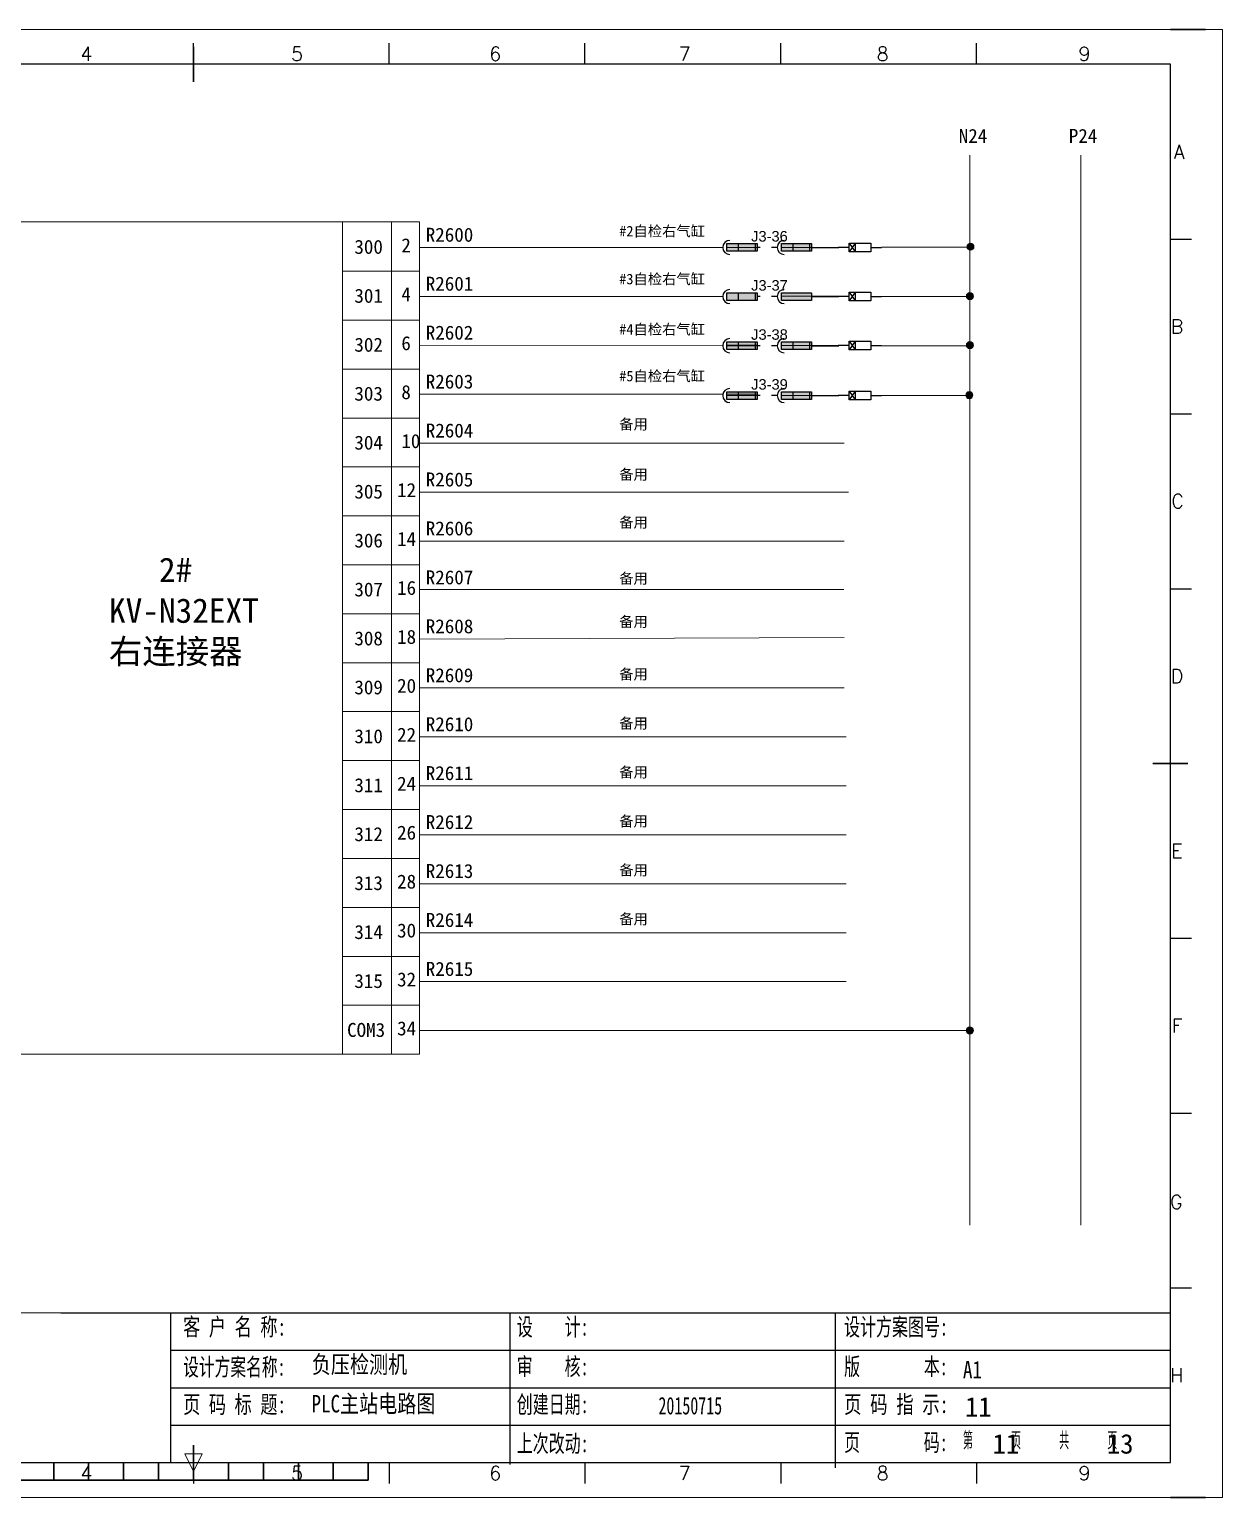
# Model space of a CAD drawing. Extents: x 2511 to 8703, y -745 to 3310.
# Drawn here: x 4304.1 to 4474.8, y -7.2 to 202.8 of the extents above; entities that cross this region are included whole.
import ezdxf
from ezdxf.enums import TextEntityAlignment as Align

# ---------------------------------------------------------------- set-up
doc = ezdxf.new("R2010")
doc.units = 0
doc.header["$MEASUREMENT"] = 0
for name, color, linetype in [('AE_BOR', 1, 'Continuous'), ('MISC', 2, 'Continuous'), ('RED_1.5mm^2', 1, 'Continuous'), ('RED_14_THHN', 20, 'Continuous')]:
    doc.layers.add(name, color=color, linetype=linetype)
doc.styles.add('Standard0.67', font='', dxfattribs={"width": 0.67})
doc.styles.add('Standard_0.8', font='', dxfattribs={"width": 0.8})
doc.styles.add('WD', font='romans.shx', dxfattribs={"bigfont": 'gbcbig.shx'})
doc.styles.add('样式 0', font='')
doc.styles.add('样式 8', font='arial.ttf')
doc.styles.get('Standard0.67').set_extended_font_data('FangSong_GB2312')
doc.styles.get('Standard_0.8').set_extended_font_data('FangSong_GB2312')
doc.styles.get('样式 0').set_extended_font_data('KaiTi_GB2312')

# ---------------------------------------------------------------- blocks, each defined once
blk = doc.blocks.new('gb_a2_a')
for p, q in [((584, 410), (25, 410)), ((25, 410), (25, 10)), ((584, 10), (584, 410)), ((25, 10), (584, 10))]:
    blk.add_line(p, q)
at = {"lineweight": 9, "ltscale": 0.1}
blk.add_line((25, 116.86), (29, 116.86), dxfattribs=at)
at = {"layer": 'AE_BOR', "lineweight": 30}
for p, q in [((10, 420), (4.93, 420)), ((594, 420), (584, 420)), ((4.93, 0), (10, 0)), ((594, 0), (584, 0))]:
    blk.add_line(p, q, dxfattribs=at)
at = {"layer": 'AE_BOR', "color": 1, "lineweight": 15}
for p, q in [((4.93, 420), (598.93, 420)), ((4.93, 0), (4.93, 420)), ((598.93, 420), (598.93, 0)), ((22.5, 210), (27.5, 212.5)), ((27.5, 207.5), (22.5, 210)), ((27.5, 212.5), (27.5, 207.5)), ((304.5, 7.5), (302, 12.5)), ((302, 12.5), (307, 12.5)), ((307, 12.5), (304.5, 7.5)), ((598.93, 0), (4.93, 0))]:
    blk.add_line(p, q, dxfattribs=at)
at = {"layer": 'AE_BOR'}
for p, q in [((81, 410), (81, 416)), ((137, 410), (137, 416)), ((193, 410), (193, 416)), ((249, 410), (249, 416)), ((304.5, 410), (304.5, 416)), ((360.5, 410), (360.5, 416)), ((416.5, 410), (416.5, 416)), ((472.5, 410), (472.5, 416)), ((528.5, 410), (528.5, 416)), ((25, 360), (19, 360)), ((584, 360), (590, 360)), ((25, 310), (19, 310)), ((584, 310), (590, 310)), ((25, 260), (19, 260)), ((584, 260), (590, 260)), ((25, 160), (19, 160)), ((584, 160), (590, 160)), ((25, 110), (19, 110)), ((584, 110), (590, 110)), ((25, 60), (19, 60)), ((584, 60), (590, 60)), ((81, 10), (81, 4)), ((137, 10), (137, 4)), ((193, 10), (193, 4)), ((249, 10), (249, 4)), ((304.5, 10), (304.5, 4)), ((360.5, 10), (360.5, 4)), ((416.5, 10), (416.5, 4)), ((472.5, 10), (472.5, 4)), ((528.5, 10), (528.5, 4))]:
    blk.add_line(p, q, dxfattribs=at)
at = {"layer": 'AE_BOR', "color": 2, "lineweight": 30}
for p, q in [((304.5, 405), (304.5, 415)), ((20, 210), (30, 210)), ((579, 210), (589, 210)), ((304.5, 10), (304.5, 15)), ((304.5, 15), (304.5, 5)), ((254.5, 5), (254.5, 10)), ((264.5, 5), (264.5, 10)), ((274.5, 5), (274.5, 10)), ((284.5, 5), (284.5, 10)), ((294.5, 5), (294.5, 10)), ((304.5, 10), (304.5, 5)), ((314.5, 5), (314.5, 10)), ((324.5, 5), (324.5, 10)), ((334.5, 5), (334.5, 10)), ((344.5, 5), (344.5, 10)), ((354.5, 5), (354.5, 10)), ((254.5, 5), (354.5, 5))]:
    blk.add_line(p, q, dxfattribs=at)
at = {"layer": 'AE_BOR', "style": 'WD'}
for s, p in [('0', (54.27, 411)), ('1', (110.12, 411)), ('2', (164.42, 411)), ('3', (219.22, 411)), ('4', (273.82, 411)), ('5', (334.12, 411)), ('6', (390.81, 411)), ('7', (445.01, 411)), ('8', (501.67, 411)), ('9', (559.4, 411)), ('0', (54.27, 5)), ('1', (110.12, 5)), ('2', (164.42, 5)), ('3', (219.22, 5)), ('4', (273.82, 5)), ('5', (334.12, 5)), ('6', (390.81, 5)), ('7', (445.01, 5)), ('8', (501.67, 5)), ('9', (559.4, 5))]:
    blk.add_text(s, height=4, dxfattribs=at).set_placement(p, align=Align.CENTER)
for s, p in [('A', (24, 385)), ('A', (588.05, 385)), ('B', (24, 335)), ('B', (587.67, 335)), ('C', (24, 285)), ('C', (587.86, 285)), ('D', (24, 235)), ('D', (587.67, 235)), ('E', (24, 185)), ('E', (587.48, 185)), ('F', (24, 135)), ('F', (587.48, 135)), ('F', (587.48, 135)), ('G', (24, 85)), ('G', (587.48, 84.56)), ('H', (24, 35)), ('H', (587.67, 35))]:
    blk.add_text(s, height=4, dxfattribs=at).set_placement(p, align=Align.MIDDLE_RIGHT)
blk = doc.blocks.new('电磁阀线圈')
at = {"linetype": 'ByBlock'}
for p, q in [((-1854.61, -796.54), (-1856.17, -796.54)), ((-1854.61, -795.92), (-1853.75, -797.16)), ((-1853.75, -795.92), (-1854.61, -797.16)), ((-1853.75, -795.92), (-1853.75, -797.16)), ((-1851.53, -796.54), (-1849.97, -796.54))]:
    blk.add_line(p, q, dxfattribs=at)
blk.add_lwpolyline([(-1854.61, -795.92), (-1851.53, -795.92), (-1851.53, -797.16), (-1854.61, -797.16)], close=True, dxfattribs=at)

msp = doc.modelspace()

# ---------------------------------------------------------------- hatches: boundary and pattern name
at = {"lineweight": 0}
h = msp.add_hatch(color=256, dxfattribs=at)
edge = h.paths.add_edge_path()
edge.add_arc((4438.75, 171.75), 0.5, 0, 360)
h = msp.add_hatch(color=256, dxfattribs=at)
edge = h.paths.add_edge_path()
edge.add_arc((4438.66, 164.68), 0.5, 0, 360)
h = msp.add_hatch(color=256, dxfattribs=at)
edge = h.paths.add_edge_path()
edge.add_arc((4438.66, 157.67), 0.5, 0, 360)
h = msp.add_hatch(color=256, dxfattribs=at)
edge = h.paths.add_edge_path()
edge.add_arc((4438.58, 150.51), 0.5, 0, 360)
h = msp.add_hatch(color=256, dxfattribs=at)
edge = h.paths.add_edge_path()
edge.add_arc((4438.66, 59.64), 0.5, 0, 360)
at = {"layer": 'RED_1.5mm^2'}
h = msp.add_hatch(dxfattribs=at)
h.set_pattern_fill('ANGLE', color=0, scale=0.343, angle=-90)
h.set_pattern_definition([(270, (5668.145, -944.0183), (2.395855, -4e-16), [1.74244, -0.653415]), (360, (5668.145, -944.0183), (6e-16, 2.395855), [1.74244, -0.653415])])
h.paths.add_polyline_path([(4408.22, 171.1), (4408.22, 172.19), (4403.9, 172.19), (4403.9, 171.1)])
h = msp.add_hatch(color=5, dxfattribs=at)
h.dxf.hatch_style = 1
h.paths.add_polyline_path([(4408.22, 171.1), (4408.22, 172.19), (4403.9, 172.19), (4403.9, 171.1)])
h = msp.add_hatch(dxfattribs=at)
h.set_pattern_fill('ANGLE', color=0, scale=0.343, angle=-90)
h.set_pattern_definition([(270, (5675.9464, -944.015), (2.395855, -4e-16), [1.74244, -0.653415]), (360, (5675.9464, -944.015), (6e-16, 2.395855), [1.74244, -0.653415])])
h.paths.add_polyline_path([(4416.02, 171.1), (4416.02, 172.19), (4411.7, 172.19), (4411.7, 171.1)])
h = msp.add_hatch(color=5, dxfattribs=at)
h.dxf.hatch_style = 1
h.paths.add_polyline_path([(4416.02, 171.1), (4416.02, 172.19), (4411.7, 172.19), (4411.7, 171.1)])
h = msp.add_hatch(dxfattribs=at)
h.set_pattern_fill('ANGLE', color=0, scale=0.343, angle=-90)
h.set_pattern_definition([(270, (5668.145, -951.044), (2.395855, -4e-16), [1.74244, -0.653415]), (360, (5668.145, -951.044), (6e-16, 2.395855), [1.74244, -0.653415])])
h.paths.add_polyline_path([(4408.22, 164.07), (4408.22, 165.16), (4403.9, 165.16), (4403.9, 164.07)])
h = msp.add_hatch(color=5, dxfattribs=at)
h.dxf.hatch_style = 1
h.paths.add_polyline_path([(4408.22, 164.07), (4408.22, 165.16), (4403.9, 165.16), (4403.9, 164.07)])
h = msp.add_hatch(color=5, dxfattribs=at)
h.dxf.hatch_style = 1
h.paths.add_polyline_path([(4416.02, 164.08), (4416.02, 165.16), (4411.7, 165.16), (4411.7, 164.08)])
h = msp.add_hatch(dxfattribs=at)
h.set_pattern_fill('ANGLE', color=0, scale=0.343, angle=-90)
h.set_pattern_definition([(270, (5668.145, -958.0698), (2.395855, -4e-16), [1.74244, -0.653415]), (360, (5668.145, -958.0698), (6e-16, 2.395855), [1.74244, -0.653415])])
h.paths.add_polyline_path([(4408.22, 157.05), (4408.22, 158.13), (4403.9, 158.13), (4403.9, 157.05)])
h = msp.add_hatch(color=5, dxfattribs=at)
h.dxf.hatch_style = 1
h.paths.add_polyline_path([(4408.22, 157.05), (4408.22, 158.13), (4403.9, 158.13), (4403.9, 157.05)])
h = msp.add_hatch(dxfattribs=at)
h.set_pattern_fill('ANGLE', color=0, scale=0.343, angle=-90)
h.set_pattern_definition([(270, (5675.9464, -958.0665), (2.395855, -4e-16), [1.74244, -0.653415]), (360, (5675.9464, -958.0665), (6e-16, 2.395855), [1.74244, -0.653415])])
h.paths.add_polyline_path([(4416.02, 157.05), (4416.02, 158.14), (4411.7, 158.14), (4411.7, 157.05)])
h = msp.add_hatch(color=5, dxfattribs=at)
h.dxf.hatch_style = 1
h.paths.add_polyline_path([(4416.02, 157.05), (4416.02, 158.14), (4411.7, 158.14), (4411.7, 157.05)])
h = msp.add_hatch(dxfattribs=at)
h.set_pattern_fill('ANGLE', color=0, scale=0.343, angle=-90)
h.set_pattern_definition([(270, (5668.145, -965.202), (2.395855, -4e-16), [1.74244, -0.653415]), (360, (5668.145, -965.202), (6e-16, 2.395855), [1.74244, -0.653415])])
h.paths.add_polyline_path([(4408.22, 149.91), (4408.22, 151), (4403.9, 151), (4403.9, 149.91)])
h = msp.add_hatch(color=5, dxfattribs=at)
h.dxf.hatch_style = 1
h.paths.add_polyline_path([(4408.22, 149.91), (4408.22, 151), (4403.9, 151), (4403.9, 149.91)])
h = msp.add_hatch(dxfattribs=at)
h.set_pattern_fill('ANGLE', color=0, scale=0.343, angle=-90)
h.set_pattern_definition([(270, (5675.9464, -965.1987), (2.395855, -4e-16), [1.74244, -0.653415]), (360, (5675.9464, -965.1987), (6e-16, 2.395855), [1.74244, -0.653415])])
h.paths.add_polyline_path([(4416.02, 149.92), (4416.02, 151.01), (4411.7, 151.01), (4411.7, 149.92)])
h = msp.add_hatch(color=5, dxfattribs=at)
h.dxf.hatch_style = 1
h.paths.add_polyline_path([(4416.02, 149.92), (4416.02, 151.01), (4411.7, 151.01), (4411.7, 149.92)])

# ---------------------------------------------------------------- linework, layer by layer
at = {"lineweight": 0}
for p, q in [((4438.66, 184.84), (4438.66, 31.8)), ((4454.53, 184.84), (4454.53, 31.8)), ((4348.93, 56.25), (4348.93, 175.3)), ((4355.93, 56.25), (4355.93, 175.25)), ((4359.93, 171.64), (4403.29, 171.65)), ((4403.9, 171.65), (4408.22, 171.66)), ((4403.9, 171.64), (4408.22, 171.64)), ((4411.1, 171.7), (4411.1, 171.7)), ((4411.1, 171.61), (4411.1, 171.61)), ((4411.7, 171.66), (4420.98, 171.66)), ((4421.79, 171.6), (4421.79, 171.6)), ((4426.04, 171.67), (4438.66, 171.67)), ((4439.06, 171.7), (4438.62, 171.7)), ((4439.25, 171.7), (4438.75, 171.7)), ((4359.93, 168.25), (4348.93, 168.25)), ((4359.97, 164.64), (4403.3, 164.65)), ((4411.1, 164.67), (4411.1, 164.67)), ((4411.1, 164.59), (4411.1, 164.59)), ((4411.7, 164.66), (4420.38, 164.66)), ((4421.79, 164.57), (4421.79, 164.57)), ((4426, 164.62), (4438.6, 164.62)), ((4438.97, 164.62), (4438.54, 164.62)), ((4439.16, 164.62), (4438.66, 164.62)), ((4359.93, 161.25), (4348.93, 161.25)), ((4359.97, 157.64), (4403.3, 157.65)), ((4403.9, 157.65), (4408.22, 157.66)), ((4403.9, 157.6), (4408.22, 157.6)), ((4403.9, 157.59), (4408.22, 157.59)), ((4411.1, 157.64), (4411.1, 157.64)), ((4411.1, 157.56), (4411.1, 157.56)), ((4411.7, 157.6), (4420.98, 157.61)), ((4421.79, 157.55), (4421.79, 157.55)), ((4426.04, 157.59), (4438.69, 157.59)), ((4438.97, 157.62), (4438.54, 157.62)), ((4439.16, 157.62), (4438.66, 157.62)), ((4359.93, 154.25), (4348.93, 154.25)), ((4359.97, 150.64), (4403.31, 150.65)), ((4403.9, 150.65), (4408.22, 150.66)), ((4403.9, 150.47), (4408.22, 150.47)), ((4403.9, 150.46), (4408.22, 150.46)), ((4411.1, 150.51), (4411.1, 150.51)), ((4411.1, 150.43), (4411.1, 150.43)), ((4411.7, 150.47), (4420.98, 150.47)), ((4421.79, 150.41), (4421.79, 150.41)), ((4425.96, 150.47), (4438.64, 150.47)), ((4438.89, 150.46), (4438.46, 150.46)), ((4439.08, 150.46), (4438.58, 150.46)), ((4359.93, 147.25), (4348.93, 147.25)), ((4359.97, 143.64), (4420.68, 143.64)), ((4359.93, 140.25), (4348.93, 140.25)), ((4359.97, 136.64), (4421.28, 136.64)), ((4359.93, 133.25), (4348.93, 133.25)), ((4359.97, 129.64), (4420.68, 129.64)), ((4359.93, 126.25), (4348.93, 126.25)), ((4359.98, 122.72), (4420.65, 122.72)), ((4359.93, 119.25), (4348.93, 119.25)), ((4359.97, 115.64), (4420.68, 115.84)), ((4359.93, 112.25), (4348.93, 112.25)), ((4359.97, 108.64), (4420.68, 108.64)), ((4359.93, 105.25), (4348.93, 105.25)), ((4359.97, 101.64), (4420.98, 101.64)), ((4359.93, 98.25), (4348.93, 98.25)), ((4359.97, 94.64), (4420.98, 94.64)), ((4359.93, 91.25), (4348.93, 91.25)), ((4359.97, 87.64), (4420.98, 87.64)), ((4359.93, 84.25), (4348.93, 84.25)), ((4359.97, 80.64), (4420.98, 80.64)), ((4359.93, 77.25), (4348.93, 77.25)), ((4359.97, 73.64), (4420.98, 73.64)), ((4359.93, 70.25), (4348.93, 70.25)), ((4359.97, 66.64), (4420.98, 66.64)), ((4359.93, 63.25), (4348.93, 63.25)), ((4359.93, 59.64), (4438.16, 59.64)), ((4355.93, 56.25), (4348.93, 56.25))]:
    msp.add_line(p, q, dxfattribs=at)
at = {"color": 5}
for p, q in [((4408.67, 171.64), (4408.22, 171.64)), ((4411.1, 171.65), (4410.27, 171.65)), ((4408.67, 164.62), (4408.22, 164.62)), ((4411.1, 164.62), (4410.27, 164.62)), ((4408.67, 157.59), (4408.22, 157.59)), ((4411.1, 157.59), (4410.27, 157.59)), ((4408.67, 150.46), (4408.22, 150.46)), ((4411.1, 150.46), (4410.27, 150.46))]:
    msp.add_line(p, q, dxfattribs=at)
at = {"lineweight": 9, "ltscale": 0.1}
for p, q in [((4279.16, 19.28), (4308.62, 19.28)), ((4279.16, -2.16), (4308.62, -2.16)), ((4307.26, -2.16), (4307.26, -2.16)), ((4307.26, -2.16), (4307.26, -2.16))]:
    msp.add_line(p, q, dxfattribs=at)
at = {"color": 0, "ltscale": 2}
for p, q in [((4308.62, 19.28), (4467.35, 19.28)), ((4324.32, 19.28), (4324.32, -2.16)), ((4372.88, -2.43), (4372.88, 19.28)), ((4419.46, -2.92), (4419.46, 19.28)), ((4467.35, -2.16), (4467.35, 19.28)), ((4437.36, 3.2), (4467.35, 3.2)), ((4437.36, -2.16), (4467.35, -2.16))]:
    msp.add_line(p, q, dxfattribs=at)
for p, q in [((4324.32, 13.92), (4368.57, 13.92)), ((4368.57, 13.92), (4437.36, 13.92)), ((4437.36, 13.92), (4467.35, 13.92)), ((4324.32, 8.56), (4368.57, 8.56)), ((4368.57, 8.56), (4437.36, 8.56)), ((4437.36, 8.56), (4467.35, 8.56)), ((4324.32, 3.2), (4368.57, 3.2)), ((4368.57, 3.2), (4437.36, 3.2)), ((4308.62, -2.16), (4368.57, -2.16)), ((4308.62, -2.16), (4368.57, -2.16)), ((4368.57, -2.16), (4437.36, -2.16))]:
    msp.add_line(p, q)
at = {"lineweight": 0}
msp.add_lwpolyline([(4359.93, 56.25), (4289.97, 56.25), (4289.97, 175.3), (4359.93, 175.3)], close=True, dxfattribs=at)
at = {"color": 1}
for points in [[(4408.22, 172.19), (4408.22, 171.1), (4403.9, 171.1), (4403.9, 172.19)], [(4416.02, 172.19), (4416.02, 171.1), (4411.7, 171.1), (4411.7, 172.19)], [(4408.22, 165.16), (4408.22, 164.07), (4403.9, 164.07), (4403.9, 165.16)], [(4416.02, 165.16), (4416.02, 164.08), (4411.7, 164.08), (4411.7, 165.16)], [(4408.22, 158.13), (4408.22, 157.05), (4403.9, 157.05), (4403.9, 158.13)], [(4416.02, 158.14), (4416.02, 157.05), (4411.7, 157.05), (4411.7, 158.14)], [(4408.22, 151), (4408.22, 149.91), (4403.9, 149.91), (4403.9, 151)], [(4416.02, 151.01), (4416.02, 149.92), (4411.7, 149.92), (4411.7, 151.01)]]:
    msp.add_lwpolyline(points, close=True, dxfattribs=at)
at = {"lineweight": 0}
for centre in [(4438.75, 171.75), (4438.66, 164.68), (4438.66, 157.67), (4438.58, 150.51), (4438.66, 59.64)]:
    msp.add_circle(centre, 0.5, dxfattribs=at)
at = {"color": 5}
for centre in [(4404.31, 171.64), (4412.11, 171.65), (4404.31, 164.62), (4412.11, 164.62), (4404.31, 157.59), (4412.11, 157.59), (4404.31, 150.46), (4412.11, 150.46)]:
    msp.add_arc(centre, 1.01, 90, 270, dxfattribs=at)
at = {"lineweight": 0}
msp.add_arc((4438.66, 59.66), 0.5, 0, 180, dxfattribs=at)
at = {"layer": 'RED_14_THHN', "color": 5}
for p, q in [((4416.02, 171.64), (4419.92, 171.64)), ((4416.02, 164.62), (4419.92, 164.62)), ((4416.02, 157.59), (4419.92, 157.59)), ((4416.02, 150.46), (4419.92, 150.46))]:
    msp.add_line(p, q, dxfattribs=at)

# ---------------------------------------------------------------- block references
at = {"xscale": 0.5, "yscale": 0.5, "zscale": 0.5}
msp.add_blockref('gb_a2_a', (4175.35, -7.16), dxfattribs=at)
at = {"linetype": 'ByBlock'}
for p in [(6276, 968.2), (6276, 961.17), (6276, 954.14), (6276, 947.01)]:
    msp.add_blockref('电磁阀线圈', p, dxfattribs=at)

# ---------------------------------------------------------------- texts
at = {"lineweight": 0, "attachment_point": 1}
for s, insert, char_height, width in [('{\\fSimSun|b0|i0|c134|p2;N24}', (4437.07, 188.6), 2, 14.6941), ('{\\fSimSun|b0|i0|c134|p2;P24}', (4452.81, 188.6), 2, 14.6941), ('{\\fSimSun|b0|i0|c134|p2;R2600}', (4360.82, 174.46), 2, 2.4162), ('{\\fSimSun|b0|i0|c134|p2;#2自检右气缸}', (4388.5, 174.73), 1.5, 24.2309), ('{\\fSimSun|b0|i0|c134|p2;300}', (4350.61, 172.73), 2, 2.4162), ('{\\fSimSun|b0|i0|c134|p2;2}', (4357.33, 172.95), 2, 2.4162), ('{\\fSimSun|b0|i0|c134|p2;#3自检右气缸}', (4388.5, 167.88), 1.5, 24.2309), ('{\\fSimSun|b0|i0|c134|p2;R2601}', (4360.82, 167.46), 2, 2.4162), ('{\\fSimSun|b0|i0|c134|p2;301}', (4350.61, 165.73), 2, 2.4162), ('{\\fSimSun|b0|i0|c134|p2;4}', (4357.33, 165.95), 2, 2.4162), ('{\\fSimSun|b0|i0|c134|p2;R2602}', (4360.82, 160.46), 2, 2.4162), ('{\\fSimSun|b0|i0|c134|p2;#4自检右气缸}', (4388.5, 160.69), 1.5, 24.2309), ('{\\fSimSun|b0|i0|c134|p2;302}', (4350.61, 158.73), 2, 2.4162), ('{\\fSimSun|b0|i0|c134|p2;6}', (4357.33, 158.95), 2, 2.4162), ('{\\fSimSun|b0|i0|c134|p2;R2603}', (4360.82, 153.46), 2, 2.4162), ('{\\fSimSun|b0|i0|c134|p2;#5自检右气缸}', (4388.5, 154.01), 1.5, 24.2309), ('{\\fSimSun|b0|i0|c134|p2;303}', (4350.61, 151.73), 2, 2.4162), ('{\\fSimSun|b0|i0|c134|p2;8}', (4357.33, 151.95), 2, 2.4162), ('{\\fSimSun|b0|i0|c134|p2;备用}', (4388.5, 147.11), 1.5, 24.2309), ('{\\fSimSun|b0|i0|c134|p2;10}', (4357.33, 144.95), 2, 2.4162), ('{\\fSimSun|b0|i0|c134|p2;R2604}', (4360.82, 146.46), 2, 2.4162), ('{\\fSimSun|b0|i0|c134|p2;304}', (4350.61, 144.73), 2, 2.4162), ('{\\fSimSun|b0|i0|c134|p2;R2605}', (4360.82, 139.46), 2, 2.4162), ('{\\fSimSun|b0|i0|c134|p2;备用}', (4388.5, 139.93), 1.5, 24.2309), ('{\\fSimSun|b0|i0|c134|p2;305}', (4350.61, 137.73), 2, 2.4162), ('{\\fSimSun|b0|i0|c134|p2;12}', (4356.72, 137.95), 2, 2.4162), ('{\\fSimSun|b0|i0|c134|p2;R2606}', (4360.82, 132.46), 2, 2.4162), ('{\\fSimSun|b0|i0|c134|p2;备用}', (4388.5, 133.08), 1.5, 24.2309), ('{\\fSimSun|b0|i0|c134|p2;306}', (4350.61, 130.73), 2, 2.4162), ('{\\fSimSun|b0|i0|c134|p2;14}', (4356.72, 130.95), 2, 2.4162), ('{\\fSimSun|b0|i0|c134|p2;   2# KV-N32EXT\\P右连接器}', (4315.51, 127.29), 3.5, 23.3297), ('{\\fSimSun|b0|i0|c134|p2;16}', (4356.72, 123.95), 2, 2.4162), ('{\\fSimSun|b0|i0|c134|p2;R2607}', (4360.82, 125.46), 2, 2.4162), ('{\\fSimSun|b0|i0|c134|p2;备用}', (4388.5, 125.06), 1.5, 24.2309), ('{\\fSimSun|b0|i0|c134|p2;307}', (4350.61, 123.73), 2, 2.4162), ('{\\fSimSun|b0|i0|c134|p2;R2608}', (4360.82, 118.46), 2, 2.4162), ('{\\fSimSun|b0|i0|c134|p2;备用}', (4388.5, 118.88), 1.5, 24.2309), ('{\\fSimSun|b0|i0|c134|p2;308}', (4350.61, 116.73), 2, 2.4162), ('{\\fSimSun|b0|i0|c134|p2;18}', (4356.72, 116.95), 2, 2.4162), ('{\\fSimSun|b0|i0|c134|p2;R2609}', (4360.82, 111.46), 2, 2.4162), ('{\\fSimSun|b0|i0|c134|p2;备用}', (4388.5, 111.36), 1.5, 24.2309), ('{\\fSimSun|b0|i0|c134|p2;309}', (4350.61, 109.73), 2, 2.4162), ('{\\fSimSun|b0|i0|c134|p2;20}', (4356.72, 109.95), 2, 2.4162), ('{\\fSimSun|b0|i0|c134|p2;22}', (4356.72, 102.95), 2, 2.4162), ('{\\fSimSun|b0|i0|c134|p2;R2610}', (4360.82, 104.46), 2, 2.4162), ('{\\fSimSun|b0|i0|c134|p2;备用}', (4388.5, 104.34), 1.5, 24.2309), ('{\\fSimSun|b0|i0|c134|p2;310}', (4350.61, 102.73), 2, 2.4162), ('{\\fSimSun|b0|i0|c134|p2;R2611}', (4360.82, 97.46), 2, 2.4162), ('{\\fSimSun|b0|i0|c134|p2;备用}', (4388.5, 97.34), 1.5, 24.2309), ('{\\fSimSun|b0|i0|c134|p2;311}', (4350.61, 95.73), 2, 2.4162), ('{\\fSimSun|b0|i0|c134|p2;24}', (4356.72, 95.95), 2, 2.4162), ('{\\fSimSun|b0|i0|c134|p2;R2612}', (4360.82, 90.46), 2, 2.4162), ('{\\fSimSun|b0|i0|c134|p2;备用}', (4388.5, 90.34), 1.5, 24.2309), ('{\\fSimSun|b0|i0|c134|p2;312}', (4350.61, 88.73), 2, 2.4162), ('{\\fSimSun|b0|i0|c134|p2;26}', (4356.72, 88.95), 2, 2.4162), ('{\\fSimSun|b0|i0|c134|p2;28}', (4356.72, 81.95), 2, 2.4162), ('{\\fSimSun|b0|i0|c134|p2;R2613}', (4360.82, 83.46), 2, 2.4162), ('{\\fSimSun|b0|i0|c134|p2;备用}', (4388.5, 83.34), 1.5, 24.2309), ('{\\fSimSun|b0|i0|c134|p2;313}', (4350.61, 81.73), 2, 2.4162), ('{\\fSimSun|b0|i0|c134|p2;R2614}', (4360.82, 76.46), 2, 2.4162), ('{\\fSimSun|b0|i0|c134|p2;备用}', (4388.5, 76.34), 1.5, 24.2309), ('{\\fSimSun|b0|i0|c134|p2;314}', (4350.61, 74.73), 2, 2.4162), ('{\\fSimSun|b0|i0|c134|p2;30}', (4356.72, 74.95), 2, 2.4162), ('{\\fSimSun|b0|i0|c134|p2;R2615}', (4360.82, 69.46), 2, 2.4162), ('{\\fSimSun|b0|i0|c134|p2;315}', (4350.61, 67.73), 2, 2.4162), ('{\\fSimSun|b0|i0|c134|p2;32}', (4356.72, 67.95), 2, 2.4162), ('{\\fSimSun|b0|i0|c134|p2;34}', (4356.72, 60.95), 2, 2.4162), ('{\\fSimSun|b0|i0|c134|p2;COM3}', (4349.57, 60.73), 2, 2.4162)]:
    msp.add_mtext(s, dxfattribs=dict(at, insert=insert, char_height=char_height, width=width))
at = {"color": 2, "char_height": 1.5, "attachment_point": 1, "style": '样式 8'}
for s, insert in [('J3-36', (4407.37, 173.99)), ('J3-37', (4407.37, 166.97)), ('J3-38', (4407.37, 159.94)), ('J3-39', (4407.37, 152.81))]:
    msp.add_mtext_dynamic_manual_height_columns(s, width=11.5248, gutter_width=12.5, heights=[0], dxfattribs=dict(at, insert=insert))
at = {"color": 0, "ltscale": 2, "char_height": 2.5, "attachment_point": 1}
for s, insert, width, style in [('{\\fSimSun|b0|i0|c134|p2;\\W0.72;客 户 名 称:}', (4326.12, 18.51), 16.2477, 'Standard0.67'), ('{\\fSimSun|b0|i0|c134|p2;设    计:}', (4373.84, 18.51), 12.0312, 'Standard0.67'), ('{\\fSimSun|b0|i0|c134|p2;设计方案图号:}', (4420.67, 18.51), 15.1644, 'Standard0.67'), ('{\\fSimSun|b0|i0|c134|p2;\\W0.66;设计方案名称:}', (4326.12, 12.78), 15.1234, 'Standard0.67'), ('{\\fSimSun|b0|i0|c134|p2;负压检测机}', (4344.53, 13.14), 33.9078, 'Standard_0.8'), ('{\\fSimSun|b0|i0|c134|p2;审    核:}', (4373.84, 12.84), 12.0312, 'Standard0.67'), ('{\\fSimSun|b0|i0|c134|p2;版        本:}', (4420.67, 12.84), 16.8498, 'Standard0.67'), ('{\\fSimSun|b0|i0|c134|p2;A1}', (4437.67, 12.4), 33.9078, 'Standard_0.8'), ('{\\fSimSun|b0|i0|c134|p2;\\W0.72;页 码 标 题:}', (4326.12, 7.42), 15.1234, 'Standard0.67'), ('{\\fSimSun|b0|i0|c134|p2;创建日期:}', (4373.84, 7.43), 12.0312, 'Standard0.67'), ('{\\fSimSun|b0|i0|c134|p2;20150715}', (4394.11, 7.24), 12.0312, 'Standard0.67'), ('{\\fSimSun|b0|i0|c134|p2;\\W0.73;页 码 指 示:}', (4420.67, 7.43), 16.1995, 'Standard0.67'), ('{\\fSimSun|b0|i0|c134|p2;上次改动:}', (4373.84, 1.84), 12.0312, 'Standard0.67'), ('{\\fSimSun|b0|i0|c134|p2;页        码:}', (4420.67, 1.99), 15.7258, 'Standard0.67'), ('{\\Fromans,gbcbig|c134;第}    {\\Fromans,gbcbig|c134;页}    {\\Fromans,gbcbig|c134;共}    {\\Fromans,gbcbig|c134;页}', (4437.67, 2.24), 33.9078, 'Standard_0.8')]:
    msp.add_mtext(s, dxfattribs=dict(at, insert=insert, width=width, style=style))
at = {"layer": 'MISC', "color": 0, "attachment_point": 1}
for s, insert, char_height, width, style in [('PLC主站电路图', (4344.48, 7.52), 2.5, 24.1794, 'Standard_0.8'), ('11', (4437.96, 7.22), 2.8, 3.07, '样式 0'), ('11', (4441.91, 1.93), 2.8, 3.07, '样式 0'), ('13', (4458.26, 1.93), 2.8, 3.07, '样式 0')]:
    msp.add_mtext(s, dxfattribs=dict(at, insert=insert, char_height=char_height, width=width, style=style))

doc.saveas('drawing.dxf')
